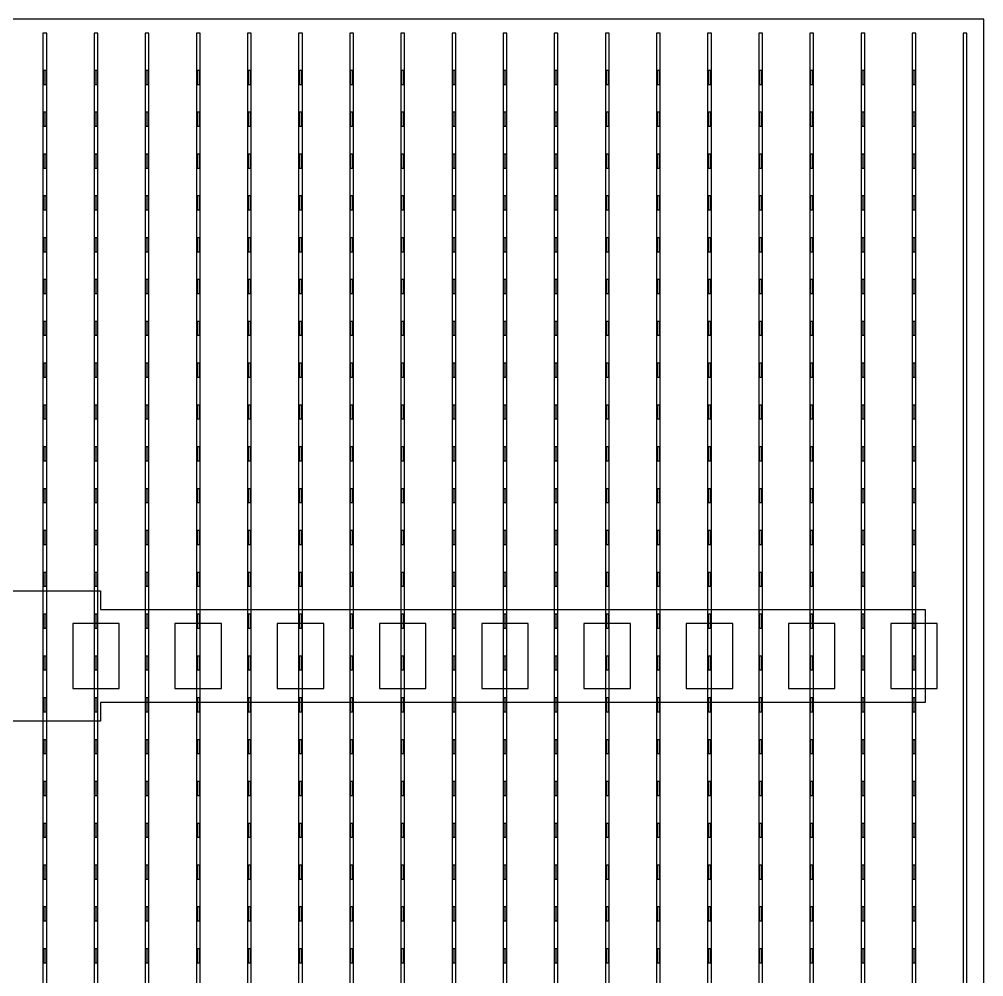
# Model space of a CAD drawing. Header units: millimetres. Extents: x -18 to 142, y -7 to 153.
# Drawn here: x 51.44 to 61.82, y 51.55 to 61.85 of the extents above; entities that cross this region are included whole.
import ezdxf

# ---------------------------------------------------------------- set-up
doc = ezdxf.new("R2010")
doc.units = ezdxf.units.MM
for name, color, linetype in [('BUSBARS', 3, 'Continuous'), ('CONTACT_PADS', 2, 'Continuous'), ('FINGERS', 1, 'Continuous'), ('INSULATION', 2, 'Continuous')]:
    doc.layers.add(name, color=color, linetype=linetype)

msp = doc.modelspace()

# ---------------------------------------------------------------- linework, layer by layer
at = {"layer": 'BUSBARS'}
msp.add_lwpolyline([(61.19, 55.5), (61.19, 54.5), (52.32, 54.5), (52.32, 54.3), (51.12, 54.3), (51.12, 54.5), (42.25, 54.5), (42.25, 55.5), (51.12, 55.5), (51.12, 55.7), (52.32, 55.7), (52.32, 55.5), (61.19, 55.5)], close=True, dxfattribs=at)
at = {"layer": 'CONTACT_PADS'}
for points in [[(51.733, 61.15), (51.733, 61.3), (51.708, 61.3), (51.708, 61.15), (51.733, 61.15)], [(52.283, 61.15), (52.283, 61.3), (52.258, 61.3), (52.258, 61.15), (52.283, 61.15)], [(52.833, 61.15), (52.833, 61.3), (52.808, 61.3), (52.808, 61.15), (52.833, 61.15)], [(53.383, 61.15), (53.383, 61.3), (53.358, 61.3), (53.358, 61.15), (53.383, 61.15)], [(53.933, 61.15), (53.933, 61.3), (53.908, 61.3), (53.908, 61.15), (53.933, 61.15)], [(54.483, 61.15), (54.483, 61.3), (54.458, 61.3), (54.458, 61.15), (54.483, 61.15)], [(55.033, 61.15), (55.033, 61.3), (55.008, 61.3), (55.008, 61.15), (55.033, 61.15)], [(55.583, 61.15), (55.583, 61.3), (55.558, 61.3), (55.558, 61.15), (55.583, 61.15)], [(56.133, 61.15), (56.133, 61.3), (56.108, 61.3), (56.108, 61.15), (56.133, 61.15)], [(56.683, 61.15), (56.683, 61.3), (56.658, 61.3), (56.658, 61.15), (56.683, 61.15)], [(57.233, 61.15), (57.233, 61.3), (57.208, 61.3), (57.208, 61.15), (57.233, 61.15)], [(57.783, 61.15), (57.783, 61.3), (57.758, 61.3), (57.758, 61.15), (57.783, 61.15)], [(58.333, 61.15), (58.333, 61.3), (58.308, 61.3), (58.308, 61.15), (58.333, 61.15)], [(58.883, 61.15), (58.883, 61.3), (58.858, 61.3), (58.858, 61.15), (58.883, 61.15)], [(59.433, 61.15), (59.433, 61.3), (59.408, 61.3), (59.408, 61.15), (59.433, 61.15)], [(59.983, 61.15), (59.983, 61.3), (59.958, 61.3), (59.958, 61.15), (59.983, 61.15)], [(60.533, 61.15), (60.533, 61.3), (60.508, 61.3), (60.508, 61.15), (60.533, 61.15)], [(61.083, 61.15), (61.083, 61.3), (61.058, 61.3), (61.058, 61.15), (61.083, 61.15)], [(51.733, 60.7), (51.733, 60.85), (51.708, 60.85), (51.708, 60.7), (51.733, 60.7)], [(52.283, 60.7), (52.283, 60.85), (52.258, 60.85), (52.258, 60.7), (52.283, 60.7)], [(52.833, 60.7), (52.833, 60.85), (52.808, 60.85), (52.808, 60.7), (52.833, 60.7)], [(53.383, 60.7), (53.383, 60.85), (53.358, 60.85), (53.358, 60.7), (53.383, 60.7)], [(53.933, 60.7), (53.933, 60.85), (53.908, 60.85), (53.908, 60.7), (53.933, 60.7)], [(54.483, 60.7), (54.483, 60.85), (54.458, 60.85), (54.458, 60.7), (54.483, 60.7)], [(55.033, 60.7), (55.033, 60.85), (55.008, 60.85), (55.008, 60.7), (55.033, 60.7)], [(55.583, 60.7), (55.583, 60.85), (55.558, 60.85), (55.558, 60.7), (55.583, 60.7)], [(56.133, 60.7), (56.133, 60.85), (56.108, 60.85), (56.108, 60.7), (56.133, 60.7)], [(56.683, 60.7), (56.683, 60.85), (56.658, 60.85), (56.658, 60.7), (56.683, 60.7)], [(57.233, 60.7), (57.233, 60.85), (57.208, 60.85), (57.208, 60.7), (57.233, 60.7)], [(57.783, 60.7), (57.783, 60.85), (57.758, 60.85), (57.758, 60.7), (57.783, 60.7)], [(58.333, 60.7), (58.333, 60.85), (58.308, 60.85), (58.308, 60.7), (58.333, 60.7)], [(58.883, 60.7), (58.883, 60.85), (58.858, 60.85), (58.858, 60.7), (58.883, 60.7)], [(59.433, 60.7), (59.433, 60.85), (59.408, 60.85), (59.408, 60.7), (59.433, 60.7)], [(59.983, 60.7), (59.983, 60.85), (59.958, 60.85), (59.958, 60.7), (59.983, 60.7)], [(60.533, 60.7), (60.533, 60.85), (60.508, 60.85), (60.508, 60.7), (60.533, 60.7)], [(61.083, 60.7), (61.083, 60.85), (61.058, 60.85), (61.058, 60.7), (61.083, 60.7)], [(51.733, 60.25), (51.733, 60.4), (51.708, 60.4), (51.708, 60.25), (51.733, 60.25)], [(52.283, 60.25), (52.283, 60.4), (52.258, 60.4), (52.258, 60.25), (52.283, 60.25)], [(52.833, 60.25), (52.833, 60.4), (52.808, 60.4), (52.808, 60.25), (52.833, 60.25)], [(53.383, 60.25), (53.383, 60.4), (53.358, 60.4), (53.358, 60.25), (53.383, 60.25)], [(53.933, 60.25), (53.933, 60.4), (53.908, 60.4), (53.908, 60.25), (53.933, 60.25)], [(54.483, 60.25), (54.483, 60.4), (54.458, 60.4), (54.458, 60.25), (54.483, 60.25)], [(55.033, 60.25), (55.033, 60.4), (55.008, 60.4), (55.008, 60.25), (55.033, 60.25)], [(55.583, 60.25), (55.583, 60.4), (55.558, 60.4), (55.558, 60.25), (55.583, 60.25)], [(56.133, 60.25), (56.133, 60.4), (56.108, 60.4), (56.108, 60.25), (56.133, 60.25)], [(56.683, 60.25), (56.683, 60.4), (56.658, 60.4), (56.658, 60.25), (56.683, 60.25)], [(57.233, 60.25), (57.233, 60.4), (57.208, 60.4), (57.208, 60.25), (57.233, 60.25)], [(57.783, 60.25), (57.783, 60.4), (57.758, 60.4), (57.758, 60.25), (57.783, 60.25)], [(58.333, 60.25), (58.333, 60.4), (58.308, 60.4), (58.308, 60.25), (58.333, 60.25)], [(58.883, 60.25), (58.883, 60.4), (58.858, 60.4), (58.858, 60.25), (58.883, 60.25)], [(59.433, 60.25), (59.433, 60.4), (59.408, 60.4), (59.408, 60.25), (59.433, 60.25)], [(59.983, 60.25), (59.983, 60.4), (59.958, 60.4), (59.958, 60.25), (59.983, 60.25)], [(60.533, 60.25), (60.533, 60.4), (60.508, 60.4), (60.508, 60.25), (60.533, 60.25)], [(61.083, 60.25), (61.083, 60.4), (61.058, 60.4), (61.058, 60.25), (61.083, 60.25)], [(51.733, 59.8), (51.733, 59.95), (51.708, 59.95), (51.708, 59.8), (51.733, 59.8)], [(52.283, 59.8), (52.283, 59.95), (52.258, 59.95), (52.258, 59.8), (52.283, 59.8)], [(52.833, 59.8), (52.833, 59.95), (52.808, 59.95), (52.808, 59.8), (52.833, 59.8)], [(53.383, 59.8), (53.383, 59.95), (53.358, 59.95), (53.358, 59.8), (53.383, 59.8)], [(53.933, 59.8), (53.933, 59.95), (53.908, 59.95), (53.908, 59.8), (53.933, 59.8)], [(54.483, 59.8), (54.483, 59.95), (54.458, 59.95), (54.458, 59.8), (54.483, 59.8)], [(55.033, 59.8), (55.033, 59.95), (55.008, 59.95), (55.008, 59.8), (55.033, 59.8)], [(55.583, 59.8), (55.583, 59.95), (55.558, 59.95), (55.558, 59.8), (55.583, 59.8)], [(56.133, 59.8), (56.133, 59.95), (56.108, 59.95), (56.108, 59.8), (56.133, 59.8)], [(56.683, 59.8), (56.683, 59.95), (56.658, 59.95), (56.658, 59.8), (56.683, 59.8)], [(57.233, 59.8), (57.233, 59.95), (57.208, 59.95), (57.208, 59.8), (57.233, 59.8)], [(57.783, 59.8), (57.783, 59.95), (57.758, 59.95), (57.758, 59.8), (57.783, 59.8)], [(58.333, 59.8), (58.333, 59.95), (58.308, 59.95), (58.308, 59.8), (58.333, 59.8)], [(58.883, 59.8), (58.883, 59.95), (58.858, 59.95), (58.858, 59.8), (58.883, 59.8)], [(59.433, 59.8), (59.433, 59.95), (59.408, 59.95), (59.408, 59.8), (59.433, 59.8)], [(59.983, 59.8), (59.983, 59.95), (59.958, 59.95), (59.958, 59.8), (59.983, 59.8)], [(60.533, 59.8), (60.533, 59.95), (60.508, 59.95), (60.508, 59.8), (60.533, 59.8)], [(61.083, 59.8), (61.083, 59.95), (61.058, 59.95), (61.058, 59.8), (61.083, 59.8)], [(51.733, 59.35), (51.733, 59.5), (51.708, 59.5), (51.708, 59.35), (51.733, 59.35)], [(52.283, 59.35), (52.283, 59.5), (52.258, 59.5), (52.258, 59.35), (52.283, 59.35)], [(52.833, 59.35), (52.833, 59.5), (52.808, 59.5), (52.808, 59.35), (52.833, 59.35)], [(53.383, 59.35), (53.383, 59.5), (53.358, 59.5), (53.358, 59.35), (53.383, 59.35)], [(53.933, 59.35), (53.933, 59.5), (53.908, 59.5), (53.908, 59.35), (53.933, 59.35)], [(54.483, 59.35), (54.483, 59.5), (54.458, 59.5), (54.458, 59.35), (54.483, 59.35)], [(55.033, 59.35), (55.033, 59.5), (55.008, 59.5), (55.008, 59.35), (55.033, 59.35)], [(55.583, 59.35), (55.583, 59.5), (55.558, 59.5), (55.558, 59.35), (55.583, 59.35)], [(56.133, 59.35), (56.133, 59.5), (56.108, 59.5), (56.108, 59.35), (56.133, 59.35)], [(56.683, 59.35), (56.683, 59.5), (56.658, 59.5), (56.658, 59.35), (56.683, 59.35)], [(57.233, 59.35), (57.233, 59.5), (57.208, 59.5), (57.208, 59.35), (57.233, 59.35)], [(57.783, 59.35), (57.783, 59.5), (57.758, 59.5), (57.758, 59.35), (57.783, 59.35)], [(58.333, 59.35), (58.333, 59.5), (58.308, 59.5), (58.308, 59.35), (58.333, 59.35)], [(58.883, 59.35), (58.883, 59.5), (58.858, 59.5), (58.858, 59.35), (58.883, 59.35)], [(59.433, 59.35), (59.433, 59.5), (59.408, 59.5), (59.408, 59.35), (59.433, 59.35)], [(59.983, 59.35), (59.983, 59.5), (59.958, 59.5), (59.958, 59.35), (59.983, 59.35)], [(60.533, 59.35), (60.533, 59.5), (60.508, 59.5), (60.508, 59.35), (60.533, 59.35)], [(61.083, 59.35), (61.083, 59.5), (61.058, 59.5), (61.058, 59.35), (61.083, 59.35)], [(51.733, 58.9), (51.733, 59.05), (51.708, 59.05), (51.708, 58.9), (51.733, 58.9)], [(52.283, 58.9), (52.283, 59.05), (52.258, 59.05), (52.258, 58.9), (52.283, 58.9)], [(52.833, 58.9), (52.833, 59.05), (52.808, 59.05), (52.808, 58.9), (52.833, 58.9)], [(53.383, 58.9), (53.383, 59.05), (53.358, 59.05), (53.358, 58.9), (53.383, 58.9)], [(53.933, 58.9), (53.933, 59.05), (53.908, 59.05), (53.908, 58.9), (53.933, 58.9)], [(54.483, 58.9), (54.483, 59.05), (54.458, 59.05), (54.458, 58.9), (54.483, 58.9)], [(55.033, 58.9), (55.033, 59.05), (55.008, 59.05), (55.008, 58.9), (55.033, 58.9)], [(55.583, 58.9), (55.583, 59.05), (55.558, 59.05), (55.558, 58.9), (55.583, 58.9)], [(56.133, 58.9), (56.133, 59.05), (56.108, 59.05), (56.108, 58.9), (56.133, 58.9)], [(56.683, 58.9), (56.683, 59.05), (56.658, 59.05), (56.658, 58.9), (56.683, 58.9)], [(57.233, 58.9), (57.233, 59.05), (57.208, 59.05), (57.208, 58.9), (57.233, 58.9)], [(57.783, 58.9), (57.783, 59.05), (57.758, 59.05), (57.758, 58.9), (57.783, 58.9)], [(58.333, 58.9), (58.333, 59.05), (58.308, 59.05), (58.308, 58.9), (58.333, 58.9)], [(58.883, 58.9), (58.883, 59.05), (58.858, 59.05), (58.858, 58.9), (58.883, 58.9)], [(59.433, 58.9), (59.433, 59.05), (59.408, 59.05), (59.408, 58.9), (59.433, 58.9)], [(59.983, 58.9), (59.983, 59.05), (59.958, 59.05), (59.958, 58.9), (59.983, 58.9)], [(60.533, 58.9), (60.533, 59.05), (60.508, 59.05), (60.508, 58.9), (60.533, 58.9)], [(61.083, 58.9), (61.083, 59.05), (61.058, 59.05), (61.058, 58.9), (61.083, 58.9)], [(51.733, 58.45), (51.733, 58.6), (51.708, 58.6), (51.708, 58.45), (51.733, 58.45)], [(52.283, 58.45), (52.283, 58.6), (52.258, 58.6), (52.258, 58.45), (52.283, 58.45)], [(52.833, 58.45), (52.833, 58.6), (52.808, 58.6), (52.808, 58.45), (52.833, 58.45)], [(53.383, 58.45), (53.383, 58.6), (53.358, 58.6), (53.358, 58.45), (53.383, 58.45)], [(53.933, 58.45), (53.933, 58.6), (53.908, 58.6), (53.908, 58.45), (53.933, 58.45)], [(54.483, 58.45), (54.483, 58.6), (54.458, 58.6), (54.458, 58.45), (54.483, 58.45)], [(55.033, 58.45), (55.033, 58.6), (55.008, 58.6), (55.008, 58.45), (55.033, 58.45)], [(55.583, 58.45), (55.583, 58.6), (55.558, 58.6), (55.558, 58.45), (55.583, 58.45)], [(56.133, 58.45), (56.133, 58.6), (56.108, 58.6), (56.108, 58.45), (56.133, 58.45)], [(56.683, 58.45), (56.683, 58.6), (56.658, 58.6), (56.658, 58.45), (56.683, 58.45)], [(57.233, 58.45), (57.233, 58.6), (57.208, 58.6), (57.208, 58.45), (57.233, 58.45)], [(57.783, 58.45), (57.783, 58.6), (57.758, 58.6), (57.758, 58.45), (57.783, 58.45)], [(58.333, 58.45), (58.333, 58.6), (58.308, 58.6), (58.308, 58.45), (58.333, 58.45)], [(58.883, 58.45), (58.883, 58.6), (58.858, 58.6), (58.858, 58.45), (58.883, 58.45)], [(59.433, 58.45), (59.433, 58.6), (59.408, 58.6), (59.408, 58.45), (59.433, 58.45)], [(59.983, 58.45), (59.983, 58.6), (59.958, 58.6), (59.958, 58.45), (59.983, 58.45)], [(60.533, 58.45), (60.533, 58.6), (60.508, 58.6), (60.508, 58.45), (60.533, 58.45)], [(61.083, 58.45), (61.083, 58.6), (61.058, 58.6), (61.058, 58.45), (61.083, 58.45)], [(51.733, 58), (51.733, 58.15), (51.708, 58.15), (51.708, 58), (51.733, 58)], [(52.283, 58), (52.283, 58.15), (52.258, 58.15), (52.258, 58), (52.283, 58)], [(52.833, 58), (52.833, 58.15), (52.808, 58.15), (52.808, 58), (52.833, 58)], [(53.383, 58), (53.383, 58.15), (53.358, 58.15), (53.358, 58), (53.383, 58)], [(53.933, 58), (53.933, 58.15), (53.908, 58.15), (53.908, 58), (53.933, 58)], [(54.483, 58), (54.483, 58.15), (54.458, 58.15), (54.458, 58), (54.483, 58)], [(55.033, 58), (55.033, 58.15), (55.008, 58.15), (55.008, 58), (55.033, 58)], [(55.583, 58), (55.583, 58.15), (55.558, 58.15), (55.558, 58), (55.583, 58)], [(56.133, 58), (56.133, 58.15), (56.108, 58.15), (56.108, 58), (56.133, 58)], [(56.683, 58), (56.683, 58.15), (56.658, 58.15), (56.658, 58), (56.683, 58)], [(57.233, 58), (57.233, 58.15), (57.208, 58.15), (57.208, 58), (57.233, 58)], [(57.783, 58), (57.783, 58.15), (57.758, 58.15), (57.758, 58), (57.783, 58)], [(58.333, 58), (58.333, 58.15), (58.308, 58.15), (58.308, 58), (58.333, 58)], [(58.883, 58), (58.883, 58.15), (58.858, 58.15), (58.858, 58), (58.883, 58)], [(59.433, 58), (59.433, 58.15), (59.408, 58.15), (59.408, 58), (59.433, 58)], [(59.983, 58), (59.983, 58.15), (59.958, 58.15), (59.958, 58), (59.983, 58)], [(60.533, 58), (60.533, 58.15), (60.508, 58.15), (60.508, 58), (60.533, 58)], [(61.083, 58), (61.083, 58.15), (61.058, 58.15), (61.058, 58), (61.083, 58)], [(51.733, 57.55), (51.733, 57.7), (51.708, 57.7), (51.708, 57.55), (51.733, 57.55)], [(52.283, 57.55), (52.283, 57.7), (52.258, 57.7), (52.258, 57.55), (52.283, 57.55)], [(52.833, 57.55), (52.833, 57.7), (52.808, 57.7), (52.808, 57.55), (52.833, 57.55)], [(53.383, 57.55), (53.383, 57.7), (53.358, 57.7), (53.358, 57.55), (53.383, 57.55)], [(53.933, 57.55), (53.933, 57.7), (53.908, 57.7), (53.908, 57.55), (53.933, 57.55)], [(54.483, 57.55), (54.483, 57.7), (54.458, 57.7), (54.458, 57.55), (54.483, 57.55)], [(55.033, 57.55), (55.033, 57.7), (55.008, 57.7), (55.008, 57.55), (55.033, 57.55)], [(55.583, 57.55), (55.583, 57.7), (55.558, 57.7), (55.558, 57.55), (55.583, 57.55)], [(56.133, 57.55), (56.133, 57.7), (56.108, 57.7), (56.108, 57.55), (56.133, 57.55)], [(56.683, 57.55), (56.683, 57.7), (56.658, 57.7), (56.658, 57.55), (56.683, 57.55)], [(57.233, 57.55), (57.233, 57.7), (57.208, 57.7), (57.208, 57.55), (57.233, 57.55)], [(57.783, 57.55), (57.783, 57.7), (57.758, 57.7), (57.758, 57.55), (57.783, 57.55)], [(58.333, 57.55), (58.333, 57.7), (58.308, 57.7), (58.308, 57.55), (58.333, 57.55)], [(58.883, 57.55), (58.883, 57.7), (58.858, 57.7), (58.858, 57.55), (58.883, 57.55)], [(59.433, 57.55), (59.433, 57.7), (59.408, 57.7), (59.408, 57.55), (59.433, 57.55)], [(59.983, 57.55), (59.983, 57.7), (59.958, 57.7), (59.958, 57.55), (59.983, 57.55)], [(60.533, 57.55), (60.533, 57.7), (60.508, 57.7), (60.508, 57.55), (60.533, 57.55)], [(61.083, 57.55), (61.083, 57.7), (61.058, 57.7), (61.058, 57.55), (61.083, 57.55)], [(51.733, 57.1), (51.733, 57.25), (51.708, 57.25), (51.708, 57.1), (51.733, 57.1)], [(52.283, 57.1), (52.283, 57.25), (52.258, 57.25), (52.258, 57.1), (52.283, 57.1)], [(52.833, 57.1), (52.833, 57.25), (52.808, 57.25), (52.808, 57.1), (52.833, 57.1)], [(53.383, 57.1), (53.383, 57.25), (53.358, 57.25), (53.358, 57.1), (53.383, 57.1)], [(53.933, 57.1), (53.933, 57.25), (53.908, 57.25), (53.908, 57.1), (53.933, 57.1)], [(54.483, 57.1), (54.483, 57.25), (54.458, 57.25), (54.458, 57.1), (54.483, 57.1)], [(55.033, 57.1), (55.033, 57.25), (55.008, 57.25), (55.008, 57.1), (55.033, 57.1)], [(55.583, 57.1), (55.583, 57.25), (55.558, 57.25), (55.558, 57.1), (55.583, 57.1)], [(56.133, 57.1), (56.133, 57.25), (56.108, 57.25), (56.108, 57.1), (56.133, 57.1)], [(56.683, 57.1), (56.683, 57.25), (56.658, 57.25), (56.658, 57.1), (56.683, 57.1)], [(57.233, 57.1), (57.233, 57.25), (57.208, 57.25), (57.208, 57.1), (57.233, 57.1)], [(57.783, 57.1), (57.783, 57.25), (57.758, 57.25), (57.758, 57.1), (57.783, 57.1)], [(58.333, 57.1), (58.333, 57.25), (58.308, 57.25), (58.308, 57.1), (58.333, 57.1)], [(58.883, 57.1), (58.883, 57.25), (58.858, 57.25), (58.858, 57.1), (58.883, 57.1)], [(59.433, 57.1), (59.433, 57.25), (59.408, 57.25), (59.408, 57.1), (59.433, 57.1)], [(59.983, 57.1), (59.983, 57.25), (59.958, 57.25), (59.958, 57.1), (59.983, 57.1)], [(60.533, 57.1), (60.533, 57.25), (60.508, 57.25), (60.508, 57.1), (60.533, 57.1)], [(61.083, 57.1), (61.083, 57.25), (61.058, 57.25), (61.058, 57.1), (61.083, 57.1)], [(51.733, 56.65), (51.733, 56.8), (51.708, 56.8), (51.708, 56.65), (51.733, 56.65)], [(52.283, 56.65), (52.283, 56.8), (52.258, 56.8), (52.258, 56.65), (52.283, 56.65)], [(52.833, 56.65), (52.833, 56.8), (52.808, 56.8), (52.808, 56.65), (52.833, 56.65)], [(53.383, 56.65), (53.383, 56.8), (53.358, 56.8), (53.358, 56.65), (53.383, 56.65)], [(53.933, 56.65), (53.933, 56.8), (53.908, 56.8), (53.908, 56.65), (53.933, 56.65)], [(54.483, 56.65), (54.483, 56.8), (54.458, 56.8), (54.458, 56.65), (54.483, 56.65)], [(55.033, 56.65), (55.033, 56.8), (55.008, 56.8), (55.008, 56.65), (55.033, 56.65)], [(55.583, 56.65), (55.583, 56.8), (55.558, 56.8), (55.558, 56.65), (55.583, 56.65)], [(56.133, 56.65), (56.133, 56.8), (56.108, 56.8), (56.108, 56.65), (56.133, 56.65)], [(56.683, 56.65), (56.683, 56.8), (56.658, 56.8), (56.658, 56.65), (56.683, 56.65)], [(57.233, 56.65), (57.233, 56.8), (57.208, 56.8), (57.208, 56.65), (57.233, 56.65)], [(57.783, 56.65), (57.783, 56.8), (57.758, 56.8), (57.758, 56.65), (57.783, 56.65)], [(58.333, 56.65), (58.333, 56.8), (58.308, 56.8), (58.308, 56.65), (58.333, 56.65)], [(58.883, 56.65), (58.883, 56.8), (58.858, 56.8), (58.858, 56.65), (58.883, 56.65)], [(59.433, 56.65), (59.433, 56.8), (59.408, 56.8), (59.408, 56.65), (59.433, 56.65)], [(59.983, 56.65), (59.983, 56.8), (59.958, 56.8), (59.958, 56.65), (59.983, 56.65)], [(60.533, 56.65), (60.533, 56.8), (60.508, 56.8), (60.508, 56.65), (60.533, 56.65)], [(61.083, 56.65), (61.083, 56.8), (61.058, 56.8), (61.058, 56.65), (61.083, 56.65)], [(51.733, 56.2), (51.733, 56.35), (51.708, 56.35), (51.708, 56.2), (51.733, 56.2)], [(52.283, 56.2), (52.283, 56.35), (52.258, 56.35), (52.258, 56.2), (52.283, 56.2)], [(52.833, 56.2), (52.833, 56.35), (52.808, 56.35), (52.808, 56.2), (52.833, 56.2)], [(53.383, 56.2), (53.383, 56.35), (53.358, 56.35), (53.358, 56.2), (53.383, 56.2)], [(53.933, 56.2), (53.933, 56.35), (53.908, 56.35), (53.908, 56.2), (53.933, 56.2)], [(54.483, 56.2), (54.483, 56.35), (54.458, 56.35), (54.458, 56.2), (54.483, 56.2)], [(55.033, 56.2), (55.033, 56.35), (55.008, 56.35), (55.008, 56.2), (55.033, 56.2)], [(55.583, 56.2), (55.583, 56.35), (55.558, 56.35), (55.558, 56.2), (55.583, 56.2)], [(56.133, 56.2), (56.133, 56.35), (56.108, 56.35), (56.108, 56.2), (56.133, 56.2)], [(56.683, 56.2), (56.683, 56.35), (56.658, 56.35), (56.658, 56.2), (56.683, 56.2)], [(57.233, 56.2), (57.233, 56.35), (57.208, 56.35), (57.208, 56.2), (57.233, 56.2)], [(57.783, 56.2), (57.783, 56.35), (57.758, 56.35), (57.758, 56.2), (57.783, 56.2)], [(58.333, 56.2), (58.333, 56.35), (58.308, 56.35), (58.308, 56.2), (58.333, 56.2)], [(58.883, 56.2), (58.883, 56.35), (58.858, 56.35), (58.858, 56.2), (58.883, 56.2)], [(59.433, 56.2), (59.433, 56.35), (59.408, 56.35), (59.408, 56.2), (59.433, 56.2)], [(59.983, 56.2), (59.983, 56.35), (59.958, 56.35), (59.958, 56.2), (59.983, 56.2)], [(60.533, 56.2), (60.533, 56.35), (60.508, 56.35), (60.508, 56.2), (60.533, 56.2)], [(61.083, 56.2), (61.083, 56.35), (61.058, 56.35), (61.058, 56.2), (61.083, 56.2)], [(51.733, 55.75), (51.733, 55.9), (51.708, 55.9), (51.708, 55.75), (51.733, 55.75)], [(52.283, 55.75), (52.283, 55.9), (52.258, 55.9), (52.258, 55.75), (52.283, 55.75)], [(52.833, 55.75), (52.833, 55.9), (52.808, 55.9), (52.808, 55.75), (52.833, 55.75)], [(53.383, 55.75), (53.383, 55.9), (53.358, 55.9), (53.358, 55.75), (53.383, 55.75)], [(53.933, 55.75), (53.933, 55.9), (53.908, 55.9), (53.908, 55.75), (53.933, 55.75)], [(54.483, 55.75), (54.483, 55.9), (54.458, 55.9), (54.458, 55.75), (54.483, 55.75)], [(55.033, 55.75), (55.033, 55.9), (55.008, 55.9), (55.008, 55.75), (55.033, 55.75)], [(55.583, 55.75), (55.583, 55.9), (55.558, 55.9), (55.558, 55.75), (55.583, 55.75)], [(56.133, 55.75), (56.133, 55.9), (56.108, 55.9), (56.108, 55.75), (56.133, 55.75)], [(56.683, 55.75), (56.683, 55.9), (56.658, 55.9), (56.658, 55.75), (56.683, 55.75)], [(57.233, 55.75), (57.233, 55.9), (57.208, 55.9), (57.208, 55.75), (57.233, 55.75)], [(57.783, 55.75), (57.783, 55.9), (57.758, 55.9), (57.758, 55.75), (57.783, 55.75)], [(58.333, 55.75), (58.333, 55.9), (58.308, 55.9), (58.308, 55.75), (58.333, 55.75)], [(58.883, 55.75), (58.883, 55.9), (58.858, 55.9), (58.858, 55.75), (58.883, 55.75)], [(59.433, 55.75), (59.433, 55.9), (59.408, 55.9), (59.408, 55.75), (59.433, 55.75)], [(59.983, 55.75), (59.983, 55.9), (59.958, 55.9), (59.958, 55.75), (59.983, 55.75)], [(60.533, 55.75), (60.533, 55.9), (60.508, 55.9), (60.508, 55.75), (60.533, 55.75)], [(61.083, 55.75), (61.083, 55.9), (61.058, 55.9), (61.058, 55.75), (61.083, 55.75)], [(51.733, 55.3), (51.733, 55.45), (51.708, 55.45), (51.708, 55.3), (51.733, 55.3)], [(52.283, 55.3), (52.283, 55.45), (52.258, 55.45), (52.258, 55.3), (52.283, 55.3)], [(52.833, 55.3), (52.833, 55.45), (52.808, 55.45), (52.808, 55.3), (52.833, 55.3)], [(53.383, 55.3), (53.383, 55.45), (53.358, 55.45), (53.358, 55.3), (53.383, 55.3)], [(53.933, 55.3), (53.933, 55.45), (53.908, 55.45), (53.908, 55.3), (53.933, 55.3)], [(54.483, 55.3), (54.483, 55.45), (54.458, 55.45), (54.458, 55.3), (54.483, 55.3)], [(55.033, 55.3), (55.033, 55.45), (55.008, 55.45), (55.008, 55.3), (55.033, 55.3)], [(55.583, 55.3), (55.583, 55.45), (55.558, 55.45), (55.558, 55.3), (55.583, 55.3)], [(56.133, 55.3), (56.133, 55.45), (56.108, 55.45), (56.108, 55.3), (56.133, 55.3)], [(56.683, 55.3), (56.683, 55.45), (56.658, 55.45), (56.658, 55.3), (56.683, 55.3)], [(57.233, 55.3), (57.233, 55.45), (57.208, 55.45), (57.208, 55.3), (57.233, 55.3)], [(57.783, 55.3), (57.783, 55.45), (57.758, 55.45), (57.758, 55.3), (57.783, 55.3)], [(58.333, 55.3), (58.333, 55.45), (58.308, 55.45), (58.308, 55.3), (58.333, 55.3)], [(58.883, 55.3), (58.883, 55.45), (58.858, 55.45), (58.858, 55.3), (58.883, 55.3)], [(59.433, 55.3), (59.433, 55.45), (59.408, 55.45), (59.408, 55.3), (59.433, 55.3)], [(59.983, 55.3), (59.983, 55.45), (59.958, 55.45), (59.958, 55.3), (59.983, 55.3)], [(60.533, 55.3), (60.533, 55.45), (60.508, 55.45), (60.508, 55.3), (60.533, 55.3)], [(61.083, 55.3), (61.083, 55.45), (61.058, 55.45), (61.058, 55.3), (61.083, 55.3)], [(51.733, 54.85), (51.733, 55), (51.708, 55), (51.708, 54.85), (51.733, 54.85)], [(52.283, 54.85), (52.283, 55), (52.258, 55), (52.258, 54.85), (52.283, 54.85)], [(52.833, 54.85), (52.833, 55), (52.808, 55), (52.808, 54.85), (52.833, 54.85)], [(53.383, 54.85), (53.383, 55), (53.358, 55), (53.358, 54.85), (53.383, 54.85)], [(53.933, 54.85), (53.933, 55), (53.908, 55), (53.908, 54.85), (53.933, 54.85)], [(54.483, 54.85), (54.483, 55), (54.458, 55), (54.458, 54.85), (54.483, 54.85)], [(55.033, 54.85), (55.033, 55), (55.008, 55), (55.008, 54.85), (55.033, 54.85)], [(55.583, 54.85), (55.583, 55), (55.558, 55), (55.558, 54.85), (55.583, 54.85)], [(56.133, 54.85), (56.133, 55), (56.108, 55), (56.108, 54.85), (56.133, 54.85)], [(56.683, 54.85), (56.683, 55), (56.658, 55), (56.658, 54.85), (56.683, 54.85)], [(57.233, 54.85), (57.233, 55), (57.208, 55), (57.208, 54.85), (57.233, 54.85)], [(57.783, 54.85), (57.783, 55), (57.758, 55), (57.758, 54.85), (57.783, 54.85)], [(58.333, 54.85), (58.333, 55), (58.308, 55), (58.308, 54.85), (58.333, 54.85)], [(58.883, 54.85), (58.883, 55), (58.858, 55), (58.858, 54.85), (58.883, 54.85)], [(59.433, 54.85), (59.433, 55), (59.408, 55), (59.408, 54.85), (59.433, 54.85)], [(59.983, 54.85), (59.983, 55), (59.958, 55), (59.958, 54.85), (59.983, 54.85)], [(60.533, 54.85), (60.533, 55), (60.508, 55), (60.508, 54.85), (60.533, 54.85)], [(61.083, 54.85), (61.083, 55), (61.058, 55), (61.058, 54.85), (61.083, 54.85)], [(51.733, 54.4), (51.733, 54.55), (51.708, 54.55), (51.708, 54.4), (51.733, 54.4)], [(52.283, 54.4), (52.283, 54.55), (52.258, 54.55), (52.258, 54.4), (52.283, 54.4)], [(52.833, 54.4), (52.833, 54.55), (52.808, 54.55), (52.808, 54.4), (52.833, 54.4)], [(53.383, 54.4), (53.383, 54.55), (53.358, 54.55), (53.358, 54.4), (53.383, 54.4)], [(53.933, 54.4), (53.933, 54.55), (53.908, 54.55), (53.908, 54.4), (53.933, 54.4)], [(54.483, 54.4), (54.483, 54.55), (54.458, 54.55), (54.458, 54.4), (54.483, 54.4)], [(55.033, 54.4), (55.033, 54.55), (55.008, 54.55), (55.008, 54.4), (55.033, 54.4)], [(55.583, 54.4), (55.583, 54.55), (55.558, 54.55), (55.558, 54.4), (55.583, 54.4)], [(56.133, 54.4), (56.133, 54.55), (56.108, 54.55), (56.108, 54.4), (56.133, 54.4)], [(56.683, 54.4), (56.683, 54.55), (56.658, 54.55), (56.658, 54.4), (56.683, 54.4)], [(57.233, 54.4), (57.233, 54.55), (57.208, 54.55), (57.208, 54.4), (57.233, 54.4)], [(57.783, 54.4), (57.783, 54.55), (57.758, 54.55), (57.758, 54.4), (57.783, 54.4)], [(58.333, 54.4), (58.333, 54.55), (58.308, 54.55), (58.308, 54.4), (58.333, 54.4)], [(58.883, 54.4), (58.883, 54.55), (58.858, 54.55), (58.858, 54.4), (58.883, 54.4)], [(59.433, 54.4), (59.433, 54.55), (59.408, 54.55), (59.408, 54.4), (59.433, 54.4)], [(59.983, 54.4), (59.983, 54.55), (59.958, 54.55), (59.958, 54.4), (59.983, 54.4)], [(60.533, 54.4), (60.533, 54.55), (60.508, 54.55), (60.508, 54.4), (60.533, 54.4)], [(61.083, 54.4), (61.083, 54.55), (61.058, 54.55), (61.058, 54.4), (61.083, 54.4)], [(51.733, 53.95), (51.733, 54.1), (51.708, 54.1), (51.708, 53.95), (51.733, 53.95)], [(52.283, 53.95), (52.283, 54.1), (52.258, 54.1), (52.258, 53.95), (52.283, 53.95)], [(52.833, 53.95), (52.833, 54.1), (52.808, 54.1), (52.808, 53.95), (52.833, 53.95)], [(53.383, 53.95), (53.383, 54.1), (53.358, 54.1), (53.358, 53.95), (53.383, 53.95)], [(53.933, 53.95), (53.933, 54.1), (53.908, 54.1), (53.908, 53.95), (53.933, 53.95)], [(54.483, 53.95), (54.483, 54.1), (54.458, 54.1), (54.458, 53.95), (54.483, 53.95)], [(55.033, 53.95), (55.033, 54.1), (55.008, 54.1), (55.008, 53.95), (55.033, 53.95)], [(55.583, 53.95), (55.583, 54.1), (55.558, 54.1), (55.558, 53.95), (55.583, 53.95)], [(56.133, 53.95), (56.133, 54.1), (56.108, 54.1), (56.108, 53.95), (56.133, 53.95)], [(56.683, 53.95), (56.683, 54.1), (56.658, 54.1), (56.658, 53.95), (56.683, 53.95)], [(57.233, 53.95), (57.233, 54.1), (57.208, 54.1), (57.208, 53.95), (57.233, 53.95)], [(57.783, 53.95), (57.783, 54.1), (57.758, 54.1), (57.758, 53.95), (57.783, 53.95)], [(58.333, 53.95), (58.333, 54.1), (58.308, 54.1), (58.308, 53.95), (58.333, 53.95)], [(58.883, 53.95), (58.883, 54.1), (58.858, 54.1), (58.858, 53.95), (58.883, 53.95)], [(59.433, 53.95), (59.433, 54.1), (59.408, 54.1), (59.408, 53.95), (59.433, 53.95)], [(59.983, 53.95), (59.983, 54.1), (59.958, 54.1), (59.958, 53.95), (59.983, 53.95)], [(60.533, 53.95), (60.533, 54.1), (60.508, 54.1), (60.508, 53.95), (60.533, 53.95)], [(61.083, 53.95), (61.083, 54.1), (61.058, 54.1), (61.058, 53.95), (61.083, 53.95)], [(51.733, 53.5), (51.733, 53.65), (51.708, 53.65), (51.708, 53.5), (51.733, 53.5)], [(52.283, 53.5), (52.283, 53.65), (52.258, 53.65), (52.258, 53.5), (52.283, 53.5)], [(52.833, 53.5), (52.833, 53.65), (52.808, 53.65), (52.808, 53.5), (52.833, 53.5)], [(53.383, 53.5), (53.383, 53.65), (53.358, 53.65), (53.358, 53.5), (53.383, 53.5)], [(53.933, 53.5), (53.933, 53.65), (53.908, 53.65), (53.908, 53.5), (53.933, 53.5)], [(54.483, 53.5), (54.483, 53.65), (54.458, 53.65), (54.458, 53.5), (54.483, 53.5)], [(55.033, 53.5), (55.033, 53.65), (55.008, 53.65), (55.008, 53.5), (55.033, 53.5)], [(55.583, 53.5), (55.583, 53.65), (55.558, 53.65), (55.558, 53.5), (55.583, 53.5)], [(56.133, 53.5), (56.133, 53.65), (56.108, 53.65), (56.108, 53.5), (56.133, 53.5)], [(56.683, 53.5), (56.683, 53.65), (56.658, 53.65), (56.658, 53.5), (56.683, 53.5)], [(57.233, 53.5), (57.233, 53.65), (57.208, 53.65), (57.208, 53.5), (57.233, 53.5)], [(57.783, 53.5), (57.783, 53.65), (57.758, 53.65), (57.758, 53.5), (57.783, 53.5)], [(58.333, 53.5), (58.333, 53.65), (58.308, 53.65), (58.308, 53.5), (58.333, 53.5)], [(58.883, 53.5), (58.883, 53.65), (58.858, 53.65), (58.858, 53.5), (58.883, 53.5)], [(59.433, 53.5), (59.433, 53.65), (59.408, 53.65), (59.408, 53.5), (59.433, 53.5)], [(59.983, 53.5), (59.983, 53.65), (59.958, 53.65), (59.958, 53.5), (59.983, 53.5)], [(60.533, 53.5), (60.533, 53.65), (60.508, 53.65), (60.508, 53.5), (60.533, 53.5)], [(61.083, 53.5), (61.083, 53.65), (61.058, 53.65), (61.058, 53.5), (61.083, 53.5)], [(51.733, 53.05), (51.733, 53.2), (51.708, 53.2), (51.708, 53.05), (51.733, 53.05)], [(52.283, 53.05), (52.283, 53.2), (52.258, 53.2), (52.258, 53.05), (52.283, 53.05)], [(52.833, 53.05), (52.833, 53.2), (52.808, 53.2), (52.808, 53.05), (52.833, 53.05)], [(53.383, 53.05), (53.383, 53.2), (53.358, 53.2), (53.358, 53.05), (53.383, 53.05)], [(53.933, 53.05), (53.933, 53.2), (53.908, 53.2), (53.908, 53.05), (53.933, 53.05)], [(54.483, 53.05), (54.483, 53.2), (54.458, 53.2), (54.458, 53.05), (54.483, 53.05)], [(55.033, 53.05), (55.033, 53.2), (55.008, 53.2), (55.008, 53.05), (55.033, 53.05)], [(55.583, 53.05), (55.583, 53.2), (55.558, 53.2), (55.558, 53.05), (55.583, 53.05)], [(56.133, 53.05), (56.133, 53.2), (56.108, 53.2), (56.108, 53.05), (56.133, 53.05)], [(56.683, 53.05), (56.683, 53.2), (56.658, 53.2), (56.658, 53.05), (56.683, 53.05)], [(57.233, 53.05), (57.233, 53.2), (57.208, 53.2), (57.208, 53.05), (57.233, 53.05)], [(57.783, 53.05), (57.783, 53.2), (57.758, 53.2), (57.758, 53.05), (57.783, 53.05)], [(58.333, 53.05), (58.333, 53.2), (58.308, 53.2), (58.308, 53.05), (58.333, 53.05)], [(58.883, 53.05), (58.883, 53.2), (58.858, 53.2), (58.858, 53.05), (58.883, 53.05)], [(59.433, 53.05), (59.433, 53.2), (59.408, 53.2), (59.408, 53.05), (59.433, 53.05)], [(59.983, 53.05), (59.983, 53.2), (59.958, 53.2), (59.958, 53.05), (59.983, 53.05)], [(60.533, 53.05), (60.533, 53.2), (60.508, 53.2), (60.508, 53.05), (60.533, 53.05)], [(61.083, 53.05), (61.083, 53.2), (61.058, 53.2), (61.058, 53.05), (61.083, 53.05)], [(51.733, 52.6), (51.733, 52.75), (51.708, 52.75), (51.708, 52.6), (51.733, 52.6)], [(52.283, 52.6), (52.283, 52.75), (52.258, 52.75), (52.258, 52.6), (52.283, 52.6)], [(52.833, 52.6), (52.833, 52.75), (52.808, 52.75), (52.808, 52.6), (52.833, 52.6)], [(53.383, 52.6), (53.383, 52.75), (53.358, 52.75), (53.358, 52.6), (53.383, 52.6)], [(53.933, 52.6), (53.933, 52.75), (53.908, 52.75), (53.908, 52.6), (53.933, 52.6)], [(54.483, 52.6), (54.483, 52.75), (54.458, 52.75), (54.458, 52.6), (54.483, 52.6)], [(55.033, 52.6), (55.033, 52.75), (55.008, 52.75), (55.008, 52.6), (55.033, 52.6)], [(55.583, 52.6), (55.583, 52.75), (55.558, 52.75), (55.558, 52.6), (55.583, 52.6)], [(56.133, 52.6), (56.133, 52.75), (56.108, 52.75), (56.108, 52.6), (56.133, 52.6)], [(56.683, 52.6), (56.683, 52.75), (56.658, 52.75), (56.658, 52.6), (56.683, 52.6)], [(57.233, 52.6), (57.233, 52.75), (57.208, 52.75), (57.208, 52.6), (57.233, 52.6)], [(57.783, 52.6), (57.783, 52.75), (57.758, 52.75), (57.758, 52.6), (57.783, 52.6)], [(58.333, 52.6), (58.333, 52.75), (58.308, 52.75), (58.308, 52.6), (58.333, 52.6)], [(58.883, 52.6), (58.883, 52.75), (58.858, 52.75), (58.858, 52.6), (58.883, 52.6)], [(59.433, 52.6), (59.433, 52.75), (59.408, 52.75), (59.408, 52.6), (59.433, 52.6)], [(59.983, 52.6), (59.983, 52.75), (59.958, 52.75), (59.958, 52.6), (59.983, 52.6)], [(60.533, 52.6), (60.533, 52.75), (60.508, 52.75), (60.508, 52.6), (60.533, 52.6)], [(61.083, 52.6), (61.083, 52.75), (61.058, 52.75), (61.058, 52.6), (61.083, 52.6)], [(51.733, 52.15), (51.733, 52.3), (51.708, 52.3), (51.708, 52.15), (51.733, 52.15)], [(52.283, 52.15), (52.283, 52.3), (52.258, 52.3), (52.258, 52.15), (52.283, 52.15)], [(52.833, 52.15), (52.833, 52.3), (52.808, 52.3), (52.808, 52.15), (52.833, 52.15)], [(53.383, 52.15), (53.383, 52.3), (53.358, 52.3), (53.358, 52.15), (53.383, 52.15)], [(53.933, 52.15), (53.933, 52.3), (53.908, 52.3), (53.908, 52.15), (53.933, 52.15)], [(54.483, 52.15), (54.483, 52.3), (54.458, 52.3), (54.458, 52.15), (54.483, 52.15)], [(55.033, 52.15), (55.033, 52.3), (55.008, 52.3), (55.008, 52.15), (55.033, 52.15)], [(55.583, 52.15), (55.583, 52.3), (55.558, 52.3), (55.558, 52.15), (55.583, 52.15)], [(56.133, 52.15), (56.133, 52.3), (56.108, 52.3), (56.108, 52.15), (56.133, 52.15)], [(56.683, 52.15), (56.683, 52.3), (56.658, 52.3), (56.658, 52.15), (56.683, 52.15)], [(57.233, 52.15), (57.233, 52.3), (57.208, 52.3), (57.208, 52.15), (57.233, 52.15)], [(57.783, 52.15), (57.783, 52.3), (57.758, 52.3), (57.758, 52.15), (57.783, 52.15)], [(58.333, 52.15), (58.333, 52.3), (58.308, 52.3), (58.308, 52.15), (58.333, 52.15)], [(58.883, 52.15), (58.883, 52.3), (58.858, 52.3), (58.858, 52.15), (58.883, 52.15)], [(59.433, 52.15), (59.433, 52.3), (59.408, 52.3), (59.408, 52.15), (59.433, 52.15)], [(59.983, 52.15), (59.983, 52.3), (59.958, 52.3), (59.958, 52.15), (59.983, 52.15)], [(60.533, 52.15), (60.533, 52.3), (60.508, 52.3), (60.508, 52.15), (60.533, 52.15)], [(61.083, 52.15), (61.083, 52.3), (61.058, 52.3), (61.058, 52.15), (61.083, 52.15)], [(51.733, 51.7), (51.733, 51.85), (51.708, 51.85), (51.708, 51.7), (51.733, 51.7)], [(52.283, 51.7), (52.283, 51.85), (52.258, 51.85), (52.258, 51.7), (52.283, 51.7)], [(52.833, 51.7), (52.833, 51.85), (52.808, 51.85), (52.808, 51.7), (52.833, 51.7)], [(53.383, 51.7), (53.383, 51.85), (53.358, 51.85), (53.358, 51.7), (53.383, 51.7)], [(53.933, 51.7), (53.933, 51.85), (53.908, 51.85), (53.908, 51.7), (53.933, 51.7)], [(54.483, 51.7), (54.483, 51.85), (54.458, 51.85), (54.458, 51.7), (54.483, 51.7)], [(55.033, 51.7), (55.033, 51.85), (55.008, 51.85), (55.008, 51.7), (55.033, 51.7)], [(55.583, 51.7), (55.583, 51.85), (55.558, 51.85), (55.558, 51.7), (55.583, 51.7)], [(56.133, 51.7), (56.133, 51.85), (56.108, 51.85), (56.108, 51.7), (56.133, 51.7)], [(56.683, 51.7), (56.683, 51.85), (56.658, 51.85), (56.658, 51.7), (56.683, 51.7)], [(57.233, 51.7), (57.233, 51.85), (57.208, 51.85), (57.208, 51.7), (57.233, 51.7)], [(57.783, 51.7), (57.783, 51.85), (57.758, 51.85), (57.758, 51.7), (57.783, 51.7)], [(58.333, 51.7), (58.333, 51.85), (58.308, 51.85), (58.308, 51.7), (58.333, 51.7)], [(58.883, 51.7), (58.883, 51.85), (58.858, 51.85), (58.858, 51.7), (58.883, 51.7)], [(59.433, 51.7), (59.433, 51.85), (59.408, 51.85), (59.408, 51.7), (59.433, 51.7)], [(59.983, 51.7), (59.983, 51.85), (59.958, 51.85), (59.958, 51.7), (59.983, 51.7)], [(60.533, 51.7), (60.533, 51.85), (60.508, 51.85), (60.508, 51.7), (60.533, 51.7)], [(61.083, 51.7), (61.083, 51.85), (61.058, 51.85), (61.058, 51.7), (61.083, 51.7)]]:
    msp.add_lwpolyline(points, close=True, dxfattribs=at)
at = {"layer": 'FINGERS'}
for points in [[(51.74, 41.8), (51.74, 61.7), (51.7, 61.7), (51.7, 41.8), (51.74, 41.8)], [(52.29, 41.8), (52.29, 61.7), (52.25, 61.7), (52.25, 41.8), (52.29, 41.8)], [(52.84, 41.8), (52.84, 61.7), (52.8, 61.7), (52.8, 41.8), (52.84, 41.8)], [(53.39, 41.8), (53.39, 61.7), (53.35, 61.7), (53.35, 41.8), (53.39, 41.8)], [(53.94, 41.8), (53.94, 61.7), (53.9, 61.7), (53.9, 41.8), (53.94, 41.8)], [(54.49, 41.8), (54.49, 61.7), (54.45, 61.7), (54.45, 41.8), (54.49, 41.8)], [(55.04, 41.8), (55.04, 61.7), (55, 61.7), (55, 41.8), (55.04, 41.8)], [(55.59, 41.8), (55.59, 61.7), (55.55, 61.7), (55.55, 41.8), (55.59, 41.8)], [(56.14, 41.8), (56.14, 61.7), (56.1, 61.7), (56.1, 41.8), (56.14, 41.8)], [(56.69, 41.8), (56.69, 61.7), (56.65, 61.7), (56.65, 41.8), (56.69, 41.8)], [(57.24, 41.8), (57.24, 61.7), (57.2, 61.7), (57.2, 41.8), (57.24, 41.8)], [(57.79, 41.8), (57.79, 61.7), (57.75, 61.7), (57.75, 41.8), (57.79, 41.8)], [(58.34, 41.8), (58.34, 61.7), (58.3, 61.7), (58.3, 41.8), (58.34, 41.8)], [(58.89, 41.8), (58.89, 61.7), (58.85, 61.7), (58.85, 41.8), (58.89, 41.8)], [(59.44, 41.8), (59.44, 61.7), (59.4, 61.7), (59.4, 41.8), (59.44, 41.8)], [(59.99, 41.8), (59.99, 61.7), (59.95, 61.7), (59.95, 41.8), (59.99, 41.8)], [(60.54, 41.8), (60.54, 61.7), (60.5, 61.7), (60.5, 41.8), (60.54, 41.8)], [(61.09, 41.8), (61.09, 61.7), (61.05, 61.7), (61.05, 41.8), (61.09, 41.8)], [(61.64, 41.8), (61.64, 61.7), (61.6, 61.7), (61.6, 41.8), (61.64, 41.8)]]:
    msp.add_lwpolyline(points, close=True, dxfattribs=at)
at = {"layer": 'INSULATION'}
for points in [[(61.82, 41.65), (61.82, 61.85), (41.62, 61.85), (41.62, 41.65), (61.82, 41.65)], [(52.52, 54.65), (52.52, 55.35), (52.02, 55.35), (52.02, 54.65), (52.52, 54.65)], [(53.62, 54.65), (53.62, 55.35), (53.12, 55.35), (53.12, 54.65), (53.62, 54.65)], [(54.72, 54.65), (54.72, 55.35), (54.22, 55.35), (54.22, 54.65), (54.72, 54.65)], [(55.82, 54.65), (55.82, 55.35), (55.32, 55.35), (55.32, 54.65), (55.82, 54.65)], [(56.92, 54.65), (56.92, 55.35), (56.42, 55.35), (56.42, 54.65), (56.92, 54.65)], [(58.02, 54.65), (58.02, 55.35), (57.52, 55.35), (57.52, 54.65), (58.02, 54.65)], [(59.12, 54.65), (59.12, 55.35), (58.62, 55.35), (58.62, 54.65), (59.12, 54.65)], [(60.22, 54.65), (60.22, 55.35), (59.72, 55.35), (59.72, 54.65), (60.22, 54.65)], [(61.32, 54.65), (61.32, 55.35), (60.82, 55.35), (60.82, 54.65), (61.32, 54.65)]]:
    msp.add_lwpolyline(points, close=True, dxfattribs=at)

doc.saveas('drawing.dxf')
